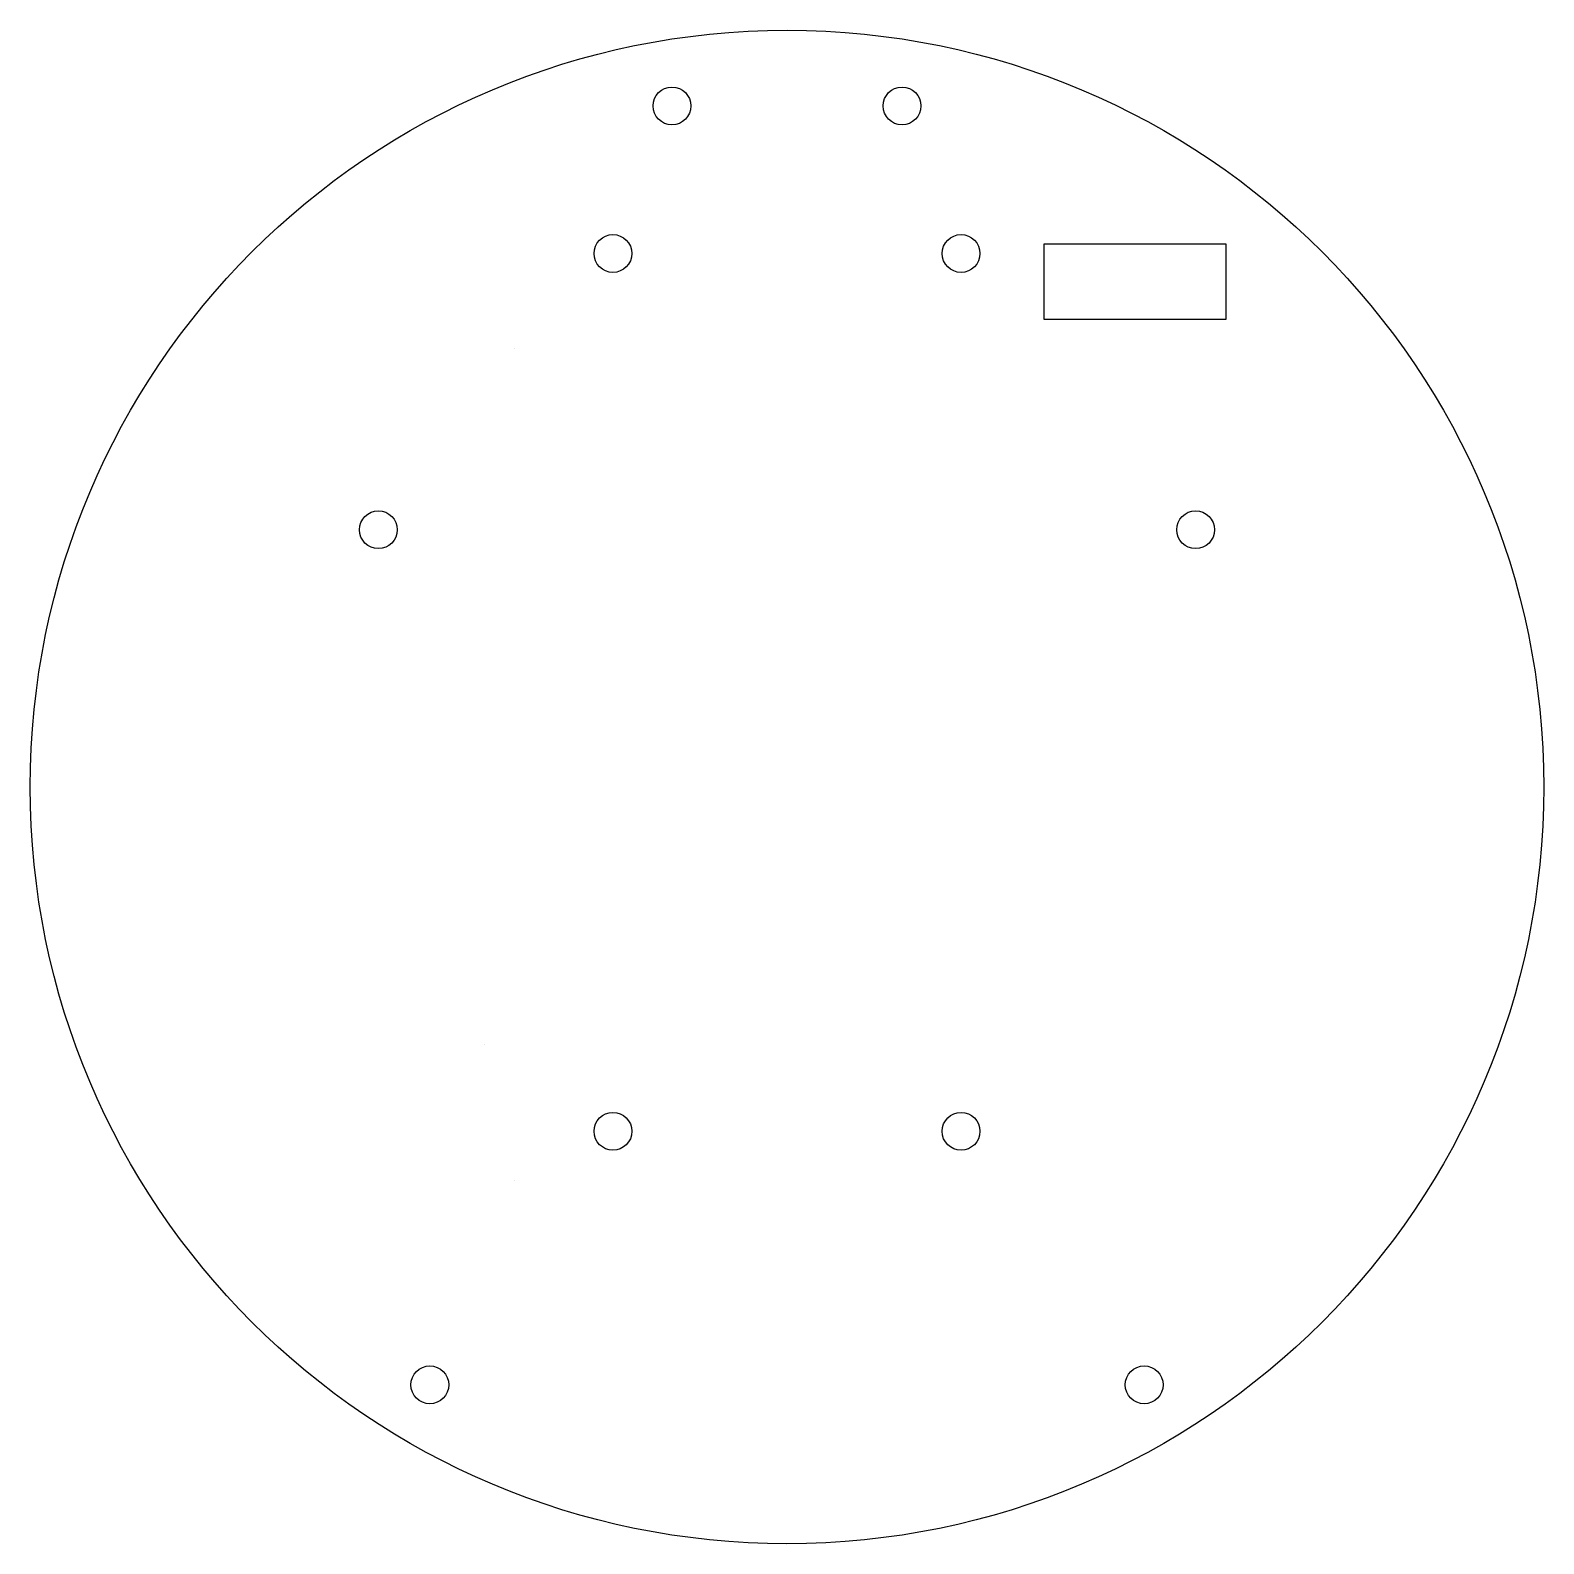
# Model space of a CAD drawing. Header units: millimetres. Extents: x -50 to 50, y -50 to 50.
import ezdxf

# ---------------------------------------------------------------- set-up
doc = ezdxf.new("R2010")
doc.units = ezdxf.units.MM
doc.layers.get('0').update_dxf_attribs({"lineweight": 25, "true_color": 0xffffff})

msp = doc.modelspace()

# ---------------------------------------------------------------- linework, layer by layer
for p, q in [((17, 35.9), (29, 35.9)), ((17, 30.9), (17, 35.9)), ((29, 35.9), (29, 30.9)), ((29, 30.9), (17, 30.9)), ((-18, 29), (-18, 29)), ((-20, -17), (-20, -17)), ((-20, -17), (-20, -17)), ((-18, -26), (-18, -26))]:
    msp.add_line(p, q)
for centre, radius in [((0, 0), 50), ((-7.6, 45), 1.25), ((7.6, 45), 1.25), ((-11.5, 35.25), 1.25), ((11.5, 35.25), 1.25), ((-27, 17), 1.25), ((27, 17), 1.25), ((-11.5, -22.75), 1.25), ((11.5, -22.75), 1.25), ((-23.6, -39.5), 1.25), ((23.6, -39.5), 1.25)]:
    msp.add_circle(centre, radius)

doc.saveas('drawing.dxf')
